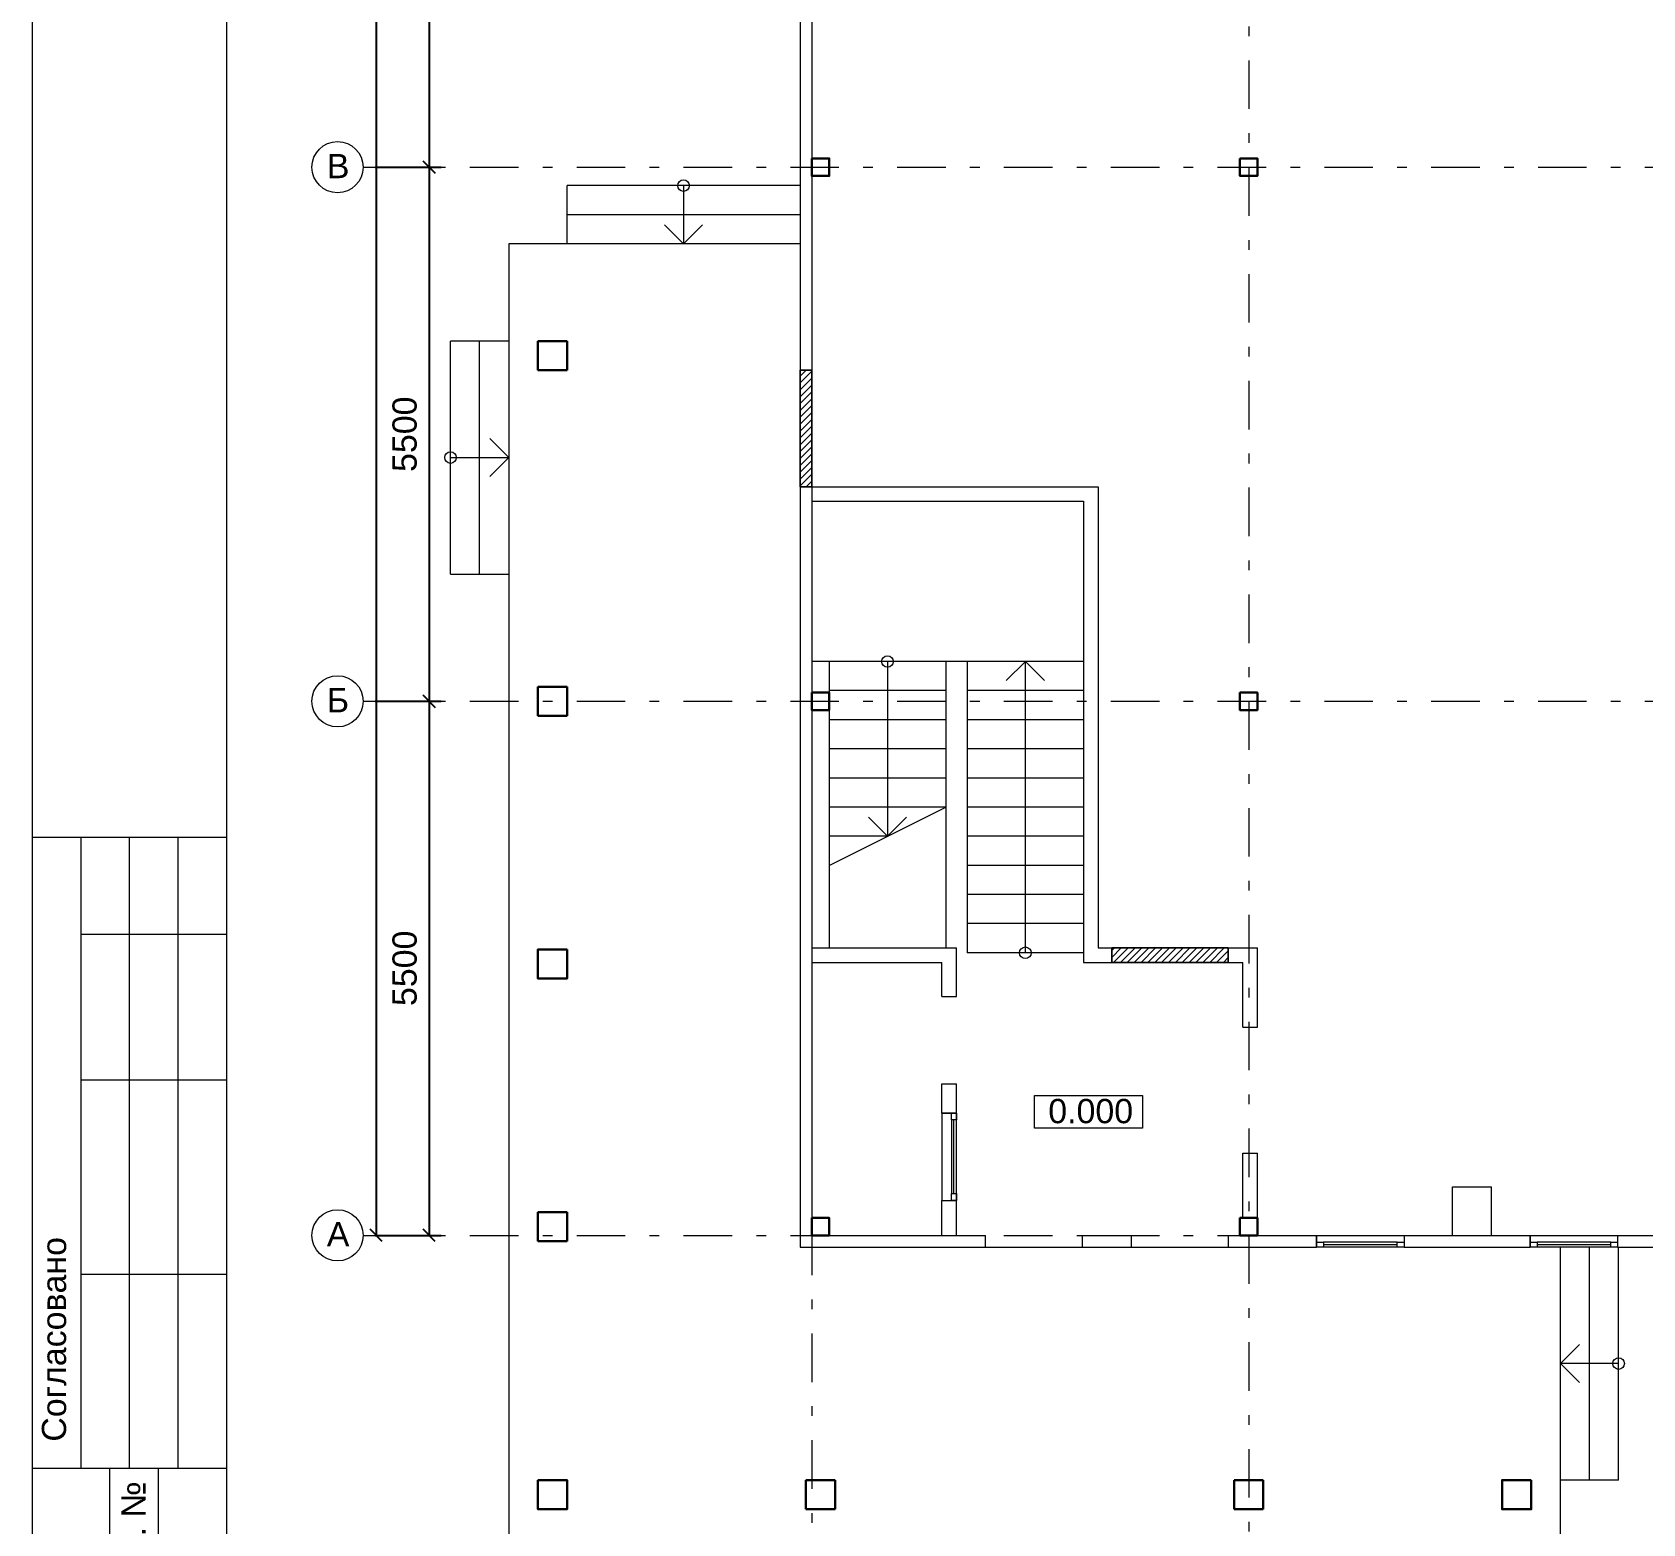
# Model space of a CAD drawing. Header units: metres. Extents: x 34 to 166, y -166 to -111.
# Drawn here: x 98.93 to 115.52, y -152.57 to -137.21 of the extents above; entities that cross this region are included whole.
import ezdxf
from ezdxf.enums import TextEntityAlignment as Align

# ---------------------------------------------------------------- set-up
doc = ezdxf.new("R2010")
doc.units = ezdxf.units.M
doc.header["$MEASUREMENT"] = 0
doc.linetypes.add('( Dashdot )', pattern=[1.001, 0.5, -0.25, 0.001, -0.25])
doc.styles.get("Standard").update_dxf_attribs({"font": 'times.ttf'})
doc.styles.add('Style-Arial', font='arial.ttf')
doc.dimstyles.get("Standard").update_dxf_attribs({"dimtxt": 0.18, "dimasz": 0.18, "dimexe": 0.18, "dimexo": 0.0625, "dimgap": 0.09, "dimtad": 0, "dimtih": 1, "dimtoh": 1, "dimdec": 4, "dimzin": 0, "dimdsep": 46, "dimtxsty": 'Standard', "dimcen": 0.09, "dimadec": 0, "dimazin": 0, "dimtfac": 1, "dimtdec": 4, "dimtofl": 0, "dimtmove": 0, "dimatfit": 3, "dimfxl": 1, "dimtolj": 1, "dimtzin": 0, "dimarcsym": 0})

# ---------------------------------------------------------------- blocks, each defined once
blk = doc.blocks.new('*U9')
at = {"color": 7, "linetype": 'Continuous', "lineweight": 13, "flags": 128}
for points in [[(0.025, 0.45), (0.025, 0.38), (-0.025, 0.38), (-0.025, 0.45), (0.025, 0.45)], [(0.025, -0.38), (0.025, -0.45), (-0.025, -0.45), (-0.025, -0.38), (0.025, -0.38)]]:
    blk.add_lwpolyline(points, close=True, dxfattribs=at)
at = {"color": 7, "linetype": 'Continuous', "lineweight": 0, "flags": 128}
blk.add_lwpolyline([(0, -0.38), (0, 0.38), (-0.025, 0.38), (-0.025, -0.38), (0, -0.38)], close=True, dxfattribs=at)
blk = doc.blocks.new('*U216')
at = {"color": 7, "linetype": 'Continuous', "lineweight": 13}
for p, q in [((-12.487, 20.002), (-12.487, -19.998)), ((-14.487, -4.998), (-12.487, -4.998)), ((-14.487, -4.998), (-14.487, -11.498)), ((-13.987, -4.998), (-13.987, -11.498)), ((-13.487, -4.998), (-13.487, -11.498)), ((-12.987, -4.998), (-12.987, -11.498)), ((-13.987, -5.998), (-12.487, -5.998)), ((-13.987, -7.498), (-12.487, -7.498)), ((-13.987, -9.498), (-12.487, -9.498)), ((-14.487, -11.498), (-12.487, -11.498)), ((-13.687, -11.498), (-12.487, -11.498)), ((-13.187, -19.998), (-13.187, -11.498))]:
    blk.add_line(p, q, dxfattribs=at)
at = {"color": 7, "linetype": 'Continuous', "lineweight": 0, "flags": 128}
blk.add_lwpolyline([(14.513, 20.502), (-14.487, 20.502), (-14.487, -20.498), (14.513, -20.498), (14.513, 20.502)], close=True, dxfattribs=at)
at = {"color": 7, "linetype": 'Continuous', "lineweight": 13, "flags": 128}
blk.add_lwpolyline([(-12.487, -19.998), (-13.687, -19.998), (-13.687, -11.498)], dxfattribs=at)
at = {"color": 7, "linetype": 'Continuous', "lineweight": 0, "style": 'Style-Arial'}
for s, p in [('Согласовано', (-14.263, -10.171)), ('Взам. инв. №', (-13.444, -12.714))]:
    blk.add_text(s, height=0.25002, rotation=90, dxfattribs=at).set_placement(p, align=Align.MIDDLE_CENTER)
blk = doc.blocks.new('_Oblique')
at = {"color": 0, "linetype": 'ByBlock', "lineweight": -2}
blk.add_line((0.5, 0.5), (-0.5, -0.5), dxfattribs=at)
blk = doc.blocks.new('*D1091')
at = {"color": 0, "linetype": 'Continuous', "lineweight": -2, "transparency": 16777216}
for p, q in [((102.462, -122.096), (102.597, -122.096)), ((102.472, -122.096), (102.472, -149.596)), ((102.462, -149.596), (102.597, -149.596))]:
    blk.add_line(p, q, dxfattribs=at)
at = {"layer": 'Defpoints', "color": 0, "linetype": 'Continuous', "lineweight": 30, "transparency": 16777216}
for p in [(102.337, -122.096), (102.337, -149.596), (102.472, -149.596)]:
    blk.add_point(p, dxfattribs=at)
at = {"color": 0, "linetype": 'Continuous', "lineweight": -2, "transparency": 16777216, "xscale": 0.125, "yscale": 0.125, "zscale": 0.125}
for p, rotation in [((102.472, -122.096), 90), ((102.472, -149.596), 270)]:
    blk.add_blockref('_Oblique', p, dxfattribs=dict(at, rotation=rotation))
at = {"color": 0, "linetype": 'Continuous', "lineweight": 0, "transparency": 16777216, "insert": (102.219, -135.846), "char_height": 0.25, "attachment_point": 5, "rotation": 90, "style": 'Style-Arial'}
blk.add_mtext('\\A1;27500', dxfattribs=at)
blk = doc.blocks.new('*D1093')
at = {"color": 0, "linetype": 'Continuous', "lineweight": -2, "transparency": 16777216}
for p, q in [((102.462, -133.096), (103.142, -133.096)), ((103.017, -133.096), (103.017, -138.596)), ((102.462, -138.596), (103.142, -138.596))]:
    blk.add_line(p, q, dxfattribs=at)
at = {"layer": 'Defpoints', "color": 0, "linetype": 'Continuous', "lineweight": 30, "transparency": 16777216}
for p in [(102.337, -133.096), (102.337, -138.596), (103.017, -138.596)]:
    blk.add_point(p, dxfattribs=at)
at = {"color": 0, "linetype": 'Continuous', "lineweight": -2, "transparency": 16777216, "xscale": 0.125, "yscale": 0.125, "zscale": 0.125}
for p, rotation in [((103.017, -133.096), 90), ((103.017, -138.596), 270)]:
    blk.add_blockref('_Oblique', p, dxfattribs=dict(at, rotation=rotation))
at = {"color": 0, "linetype": 'Continuous', "lineweight": 0, "transparency": 16777216, "insert": (102.765, -135.846), "char_height": 0.25, "attachment_point": 5, "rotation": 90, "style": 'Style-Arial'}
blk.add_mtext('\\A1;5500', dxfattribs=at)
blk = doc.blocks.new('*D1094')
at = {"color": 0, "linetype": 'Continuous', "lineweight": -2, "transparency": 16777216}
for p, q in [((102.462, -138.596), (103.142, -138.596)), ((103.017, -138.596), (103.017, -144.096)), ((102.462, -144.096), (103.142, -144.096))]:
    blk.add_line(p, q, dxfattribs=at)
at = {"layer": 'Defpoints', "color": 0, "linetype": 'Continuous', "lineweight": 30, "transparency": 16777216}
for p in [(102.337, -138.596), (102.337, -144.096), (103.017, -144.096)]:
    blk.add_point(p, dxfattribs=at)
at = {"color": 0, "linetype": 'Continuous', "lineweight": -2, "transparency": 16777216, "xscale": 0.125, "yscale": 0.125, "zscale": 0.125}
for p, rotation in [((103.017, -138.596), 90), ((103.017, -144.096), 270)]:
    blk.add_blockref('_Oblique', p, dxfattribs=dict(at, rotation=rotation))
at = {"color": 0, "linetype": 'Continuous', "lineweight": 0, "transparency": 16777216, "insert": (102.765, -141.346), "char_height": 0.25, "attachment_point": 5, "rotation": 90, "style": 'Style-Arial'}
blk.add_mtext('\\A1;5500', dxfattribs=at)
blk = doc.blocks.new('*D1095')
at = {"color": 0, "linetype": 'Continuous', "lineweight": -2, "transparency": 16777216}
for p, q in [((102.462, -144.096), (103.142, -144.096)), ((103.017, -144.096), (103.017, -149.596)), ((102.462, -149.596), (103.142, -149.596))]:
    blk.add_line(p, q, dxfattribs=at)
at = {"layer": 'Defpoints', "color": 0, "linetype": 'Continuous', "lineweight": 30, "transparency": 16777216}
for p in [(102.337, -144.096), (102.337, -149.596), (103.017, -149.596)]:
    blk.add_point(p, dxfattribs=at)
at = {"color": 0, "linetype": 'Continuous', "lineweight": -2, "transparency": 16777216, "xscale": 0.125, "yscale": 0.125, "zscale": 0.125}
for p, rotation in [((103.017, -144.096), 90), ((103.017, -149.596), 270)]:
    blk.add_blockref('_Oblique', p, dxfattribs=dict(at, rotation=rotation))
at = {"color": 0, "linetype": 'Continuous', "lineweight": 0, "transparency": 16777216, "insert": (102.765, -146.846), "char_height": 0.25, "attachment_point": 5, "rotation": 90, "style": 'Style-Arial'}
blk.add_mtext('\\A1;5500', dxfattribs=at)

msp = doc.modelspace()

# ---------------------------------------------------------------- hatches: boundary and pattern name
at = {"linetype": 'Continuous', "lineweight": 0}
h = msp.add_hatch(dxfattribs=at)
h.set_pattern_fill('HATCH', color=5, style=0, pattern_type=2)
h.set_pattern_definition([(45, (106.918747, -141.30157), (-0.0353553, 0.0353553), [])])
h.paths.add_polyline_path([(106.83666554, -141.88613779), (106.95666554, -141.88613779), (106.95666554, -140.68613779), (106.83666554, -140.68613779)])
h = msp.add_hatch(dxfattribs=at)
h.set_pattern_fill('HATCH', color=5, style=0, pattern_type=2)
h.set_pattern_definition([(45, (110.627305, -146.648535), (-0.0353553, 0.0353553), [])])
h.paths.add_polyline_path([(111.24666554, -146.78613779), (111.24666554, -146.63613779), (110.04666554, -146.63613779), (110.04666554, -146.78613779)])

# ---------------------------------------------------------------- linework, layer by layer
at = {"color": 1, "linetype": '( Dashdot )', "lineweight": 0}
for p, q in [((106.95666554, -122.00613779), (106.95666554, -154.21613779)), ((111.45666554, -122.09613779), (111.45666554, -154.21613779)), ((102.33666554, -138.59613779), (124.95666554, -138.59613779)), ((102.33666554, -144.09613779), (124.95666554, -144.09613779)), ((102.33666554, -149.59613779), (124.95666554, -149.59613779))]:
    msp.add_line(p, q, dxfattribs=at)
at = {"color": 7, "linetype": 'Continuous', "lineweight": 13}
for p, q in [((106.83666554, -134.98613779), (106.83666554, -140.68613779)), ((106.95666554, -134.98613779), (106.95666554, -140.68613779)), ((104.43666554, -139.38613779), (104.43666554, -138.78613779)), ((106.83666554, -138.78613779), (104.43666554, -138.78613779)), ((103.83666554, -139.38613779), (103.83666554, -152.71613779)), ((106.83666554, -139.38613779), (103.83666554, -139.38613779)), ((103.83666554, -140.38613779), (103.23666554, -140.38613779)), ((103.23666554, -142.78613779), (103.23666554, -140.38613779)), ((106.95666554, -140.68613779), (106.83666554, -140.68613779)), ((106.95666554, -141.88613779), (106.83666554, -141.88613779)), ((106.83666554, -141.88613779), (106.83666554, -149.71613779)), ((106.95666554, -141.88613779), (109.90666554, -141.88613779)), ((106.95666554, -141.88613779), (106.95666554, -149.59613779)), ((109.90666554, -141.88613779), (109.90666554, -146.63613779)), ((106.95666554, -142.03613779), (109.75666554, -142.03613779)), ((109.75666554, -142.03613779), (109.75666554, -146.78613779)), ((103.23666554, -142.78613779), (103.83666554, -142.78613779)), ((109.75666554, -143.68613779), (106.95666554, -143.68613779)), ((107.13666554, -143.68613779), (107.13666554, -146.63613779)), ((108.33666554, -143.68613779), (108.33666554, -146.63613779)), ((108.55666554, -143.68613779), (108.55666554, -146.68613779)), ((106.95666554, -146.63613779), (108.44666554, -146.63613779)), ((106.95666554, -146.78613779), (108.29666554, -146.78613779)), ((108.29666554, -147.13613779), (108.29666554, -146.78613779)), ((108.44666554, -147.13613779), (108.44666554, -146.63613779)), ((109.75666554, -146.68613779), (108.55666554, -146.68613779)), ((109.75666554, -146.78613779), (110.04666554, -146.78613779)), ((109.90666554, -146.63613779), (110.04666554, -146.63613779)), ((110.04666554, -146.78613779), (110.04666554, -146.63613779)), ((111.24666554, -146.78613779), (111.24666554, -146.63613779)), ((111.24666554, -146.63613779), (111.54666554, -146.63613779)), ((111.24666554, -146.78613779), (111.39666554, -146.78613779)), ((111.39666554, -147.45113779), (111.39666554, -146.78613779)), ((111.54666554, -147.45113779), (111.54666554, -146.63613779)), ((108.29666554, -147.13613779), (108.44666554, -147.13613779)), ((111.39666554, -147.45113779), (111.54666554, -147.45113779)), ((108.29666554, -148.03613779), (108.44666554, -148.03613779)), ((108.29666554, -148.33613779), (108.29666554, -148.03613779)), ((108.44666554, -148.33613779), (108.44666554, -148.03613779)), ((108.29666554, -148.33613779), (108.44666554, -148.33613779)), ((111.39666554, -149.41613779), (111.39666554, -148.75113779)), ((111.39666554, -148.75113779), (111.54666554, -148.75113779)), ((111.54666554, -149.41613779), (111.54666554, -148.75113779)), ((113.55666554, -149.59613779), (113.55666554, -149.09613779)), ((113.55666554, -149.09613779), (113.95666554, -149.09613779)), ((113.95666554, -149.59613779), (113.95666554, -149.09613779)), ((108.29666554, -149.59613779), (108.29666554, -149.23613779)), ((108.29666554, -149.23613779), (108.44666554, -149.23613779)), ((108.44666554, -149.59613779), (108.44666554, -149.23613779)), ((106.95666554, -149.59613779), (108.74666554, -149.59613779)), ((108.74666554, -149.71613779), (108.74666554, -149.59613779)), ((109.74666554, -149.71613779), (109.74666554, -149.59613779)), ((109.74666554, -149.59613779), (110.24666554, -149.59613779)), ((110.24666554, -149.59613779), (110.24666554, -149.71613779)), ((111.24666554, -149.59613779), (111.24666554, -149.71613779)), ((111.24666554, -149.59613779), (112.15666554, -149.59613779)), ((112.15666554, -149.59613779), (112.15666554, -149.71613779)), ((113.05666554, -149.59613779), (113.05666554, -149.71613779)), ((113.05666554, -149.59613779), (114.35666554, -149.59613779)), ((114.35666554, -149.59613779), (114.35666554, -149.71613779)), ((115.25666554, -149.59613779), (115.25666554, -149.71613779)), ((115.25666554, -149.59613779), (116.65666554, -149.59613779)), ((106.83666554, -149.71613779), (108.74666554, -149.71613779)), ((109.74666554, -149.71613779), (110.24666554, -149.71613779)), ((111.24666554, -149.71613779), (112.15666554, -149.71613779)), ((113.05666554, -149.71613779), (114.35666554, -149.71613779)), ((114.66666554, -152.71613779), (114.66666554, -149.71613779)), ((115.25666554, -149.71613779), (116.65666554, -149.71613779)), ((115.26666554, -152.11613779), (115.26666554, -149.71613779)), ((115.26666554, -152.11613779), (114.66666554, -152.11613779))]:
    msp.add_line(p, q, dxfattribs=at)
at = {"color": 7, "linetype": 'Continuous', "lineweight": 0}
for p, q in [((105.63666554, -138.78613779), (105.63666554, -139.38613779)), ((106.83666554, -139.08613779), (104.43666554, -139.08613779)), ((105.44055839, -139.19003063), (105.63666554, -139.38613779)), ((105.8327727, -139.19003063), (105.63666554, -139.38613779)), ((103.53666554, -142.78613779), (103.53666554, -140.38613779)), ((103.64055839, -141.39003063), (103.83666554, -141.58613779)), ((103.23666554, -141.58613779), (103.83666554, -141.58613779)), ((103.64055839, -141.78224494), (103.83666554, -141.58613779)), ((107.73666554, -143.68613779), (107.73666554, -145.48613779)), ((108.96055839, -143.88224494), (109.15666554, -143.68613779)), ((109.15666554, -146.68613779), (109.15666554, -143.68613779)), ((109.3527727, -143.88224494), (109.15666554, -143.68613779)), ((108.33666554, -143.98613779), (107.13666554, -143.98613779)), ((109.75666554, -143.98613779), (108.55666554, -143.98613779)), ((108.33666554, -144.28613779), (107.13666554, -144.28613779)), ((109.75666554, -144.28613779), (108.55666554, -144.28613779)), ((108.33666554, -144.58613779), (107.13666554, -144.58613779)), ((109.75666554, -144.58613779), (108.55666554, -144.58613779)), ((108.33666554, -144.88613779), (107.13666554, -144.88613779)), ((109.75666554, -144.88613779), (108.55666554, -144.88613779)), ((108.33666554, -145.18613779), (107.13666554, -145.18613779)), ((107.13666554, -145.78613779), (108.33666554, -145.18613779)), ((107.54055839, -145.29003063), (107.73666554, -145.48613779)), ((107.9327727, -145.29003063), (107.73666554, -145.48613779)), ((109.75666554, -145.18613779), (108.55666554, -145.18613779)), ((107.73666554, -145.48613779), (107.13666554, -145.48613779)), ((109.75666554, -145.48613779), (108.55666554, -145.48613779)), ((109.75666554, -145.78613779), (108.55666554, -145.78613779)), ((109.75666554, -146.08613779), (108.55666554, -146.08613779)), ((109.75666554, -146.38613779), (108.55666554, -146.38613779)), ((108.74666554, -149.71613779), (109.74666554, -149.71613779)), ((110.24666554, -149.71613779), (111.24666554, -149.71613779)), ((114.96666554, -152.11613779), (114.96666554, -149.71613779)), ((114.8627727, -150.72003063), (114.66666554, -150.91613779)), ((115.26666554, -150.91613779), (114.66666554, -150.91613779)), ((114.8627727, -151.11224494), (114.66666554, -150.91613779))]:
    msp.add_line(p, q, dxfattribs=at)
at = {"color": 7, "linetype": 'Continuous', "lineweight": 30}
for p, q in [((104.13666554, -140.38613779), (104.13666554, -140.68613779)), ((104.43666554, -140.38613779), (104.13666554, -140.38613779)), ((104.43666554, -140.38613779), (104.43666554, -140.68613779)), ((104.43666554, -140.68613779), (104.13666554, -140.68613779)), ((104.13666554, -143.94613779), (104.13666554, -144.24613779)), ((104.43666554, -143.94613779), (104.13666554, -143.94613779)), ((104.43666554, -143.94613779), (104.43666554, -144.24613779)), ((104.43666554, -144.24613779), (104.13666554, -144.24613779)), ((104.13666554, -149.35613779), (104.13666554, -149.65613779)), ((104.43666554, -149.35613779), (104.13666554, -149.35613779)), ((104.43666554, -149.35613779), (104.43666554, -149.65613779)), ((104.43666554, -149.65613779), (104.13666554, -149.65613779)), ((106.89666554, -152.11613779), (107.19666554, -152.11613779)), ((106.89666554, -152.11613779), (106.89666554, -152.41613779)), ((107.19666554, -152.11613779), (107.19666554, -152.41613779)), ((111.30666554, -152.11613779), (111.60666554, -152.11613779)), ((111.30666554, -152.11613779), (111.30666554, -152.41613779)), ((111.60666554, -152.11613779), (111.60666554, -152.41613779)), ((106.89666554, -152.41613779), (107.19666554, -152.41613779)), ((111.30666554, -152.41613779), (111.60666554, -152.41613779))]:
    msp.add_line(p, q, dxfattribs=at)
at = {"lineweight": 30, "flags": 128}
for points in [[(106.95666554, -138.50613779), (107.13666554, -138.50613779), (107.13666554, -138.68613779), (106.95666554, -138.68613779), (106.95666554, -138.50613779)], [(111.36666554, -138.50613779), (111.54666554, -138.50613779), (111.54666554, -138.68613779), (111.36666554, -138.68613779), (111.36666554, -138.50613779)], [(106.95666554, -144.00613779), (107.13666554, -144.00613779), (107.13666554, -144.18613779), (106.95666554, -144.18613779), (106.95666554, -144.00613779)], [(111.36666554, -144.00613779), (111.54666554, -144.00613779), (111.54666554, -144.18613779), (111.36666554, -144.18613779), (111.36666554, -144.00613779)], [(106.95666554, -149.41613779), (107.13666554, -149.41613779), (107.13666554, -149.59613779), (106.95666554, -149.59613779), (106.95666554, -149.41613779)], [(111.36666554, -149.41613779), (111.54666554, -149.41613779), (111.54666554, -149.59613779), (111.36666554, -149.59613779), (111.36666554, -149.41613779)]]:
    msp.add_lwpolyline(points, close=True, dxfattribs=at)
at = {"color": 5, "linetype": 'Continuous', "lineweight": 13, "flags": 128}
for points in [[(106.83666554, -140.68613779), (106.95666554, -140.68613779), (106.95666554, -141.88613779), (106.83666554, -141.88613779), (106.83666554, -140.68613779)], [(110.04666554, -146.63613779), (111.24666554, -146.63613779), (111.24666554, -146.78613779), (110.04666554, -146.78613779), (110.04666554, -146.63613779)]]:
    msp.add_lwpolyline(points, close=True, dxfattribs=at)
at = {"color": 5, "linetype": 'Continuous', "lineweight": 0, "flags": 128}
for points in [[(106.83666554, -141.88613779), (106.95666554, -141.88613779), (106.95666554, -140.68613779), (106.83666554, -140.68613779), (106.83666554, -141.88613779)], [(111.24666554, -146.78613779), (111.24666554, -146.63613779), (110.04666554, -146.63613779), (110.04666554, -146.78613779), (111.24666554, -146.78613779)]]:
    msp.add_lwpolyline(points, close=True, dxfattribs=at)
at = {"color": 7, "linetype": 'Continuous', "lineweight": 30, "flags": 128}
for points in [[(104.43666554, -146.65113779), (104.13666554, -146.65113779), (104.13666554, -146.95113779), (104.43666554, -146.95113779), (104.43666554, -146.65113779)], [(104.13666554, -152.11613779), (104.43666554, -152.11613779), (104.43666554, -152.41613779), (104.13666554, -152.41613779), (104.13666554, -152.11613779)], [(114.36666554, -152.11613779), (114.06666554, -152.11613779), (114.06666554, -152.41613779), (114.36666554, -152.41613779), (114.36666554, -152.11613779)]]:
    msp.add_lwpolyline(points, close=True, dxfattribs=at)
at = {"color": 7, "linetype": 'Continuous', "lineweight": 13, "flags": 128}
msp.add_lwpolyline([(109.25251254, -148.15479613), (110.36316673, -148.15479613), (110.36316673, -148.4904067), (109.25251254, -148.4904067), (109.25251254, -148.15479613)], close=True, dxfattribs=at)
at = {"color": 7, "linetype": 'Continuous', "lineweight": 0, "flags": 128}
for points in [[(108.29666554, -148.33613779), (108.29666554, -149.23613779), (108.44666554, -149.23613779), (108.44666554, -148.33613779), (108.29666554, -148.33613779)], [(113.05666554, -149.59613779), (113.05666554, -149.71613779), (112.15666554, -149.71613779), (112.15666554, -149.59613779), (113.05666554, -149.59613779)], [(115.25666554, -149.59613779), (115.25666554, -149.71613779), (114.35666554, -149.71613779), (114.35666554, -149.59613779), (115.25666554, -149.59613779)]]:
    msp.add_lwpolyline(points, close=True, dxfattribs=at)
at = {"color": 7, "linetype": 'Continuous', "lineweight": 13}
for centre in [(102.0733101, -138.59613779), (102.0733101, -144.09613779), (102.0733101, -149.59613779)]:
    msp.add_circle(centre, 0.26335544, dxfattribs=at)
at = {"color": 7, "linetype": 'Continuous', "lineweight": 0}
for centre in [(105.63666554, -138.78613779), (103.23666554, -141.58613779), (107.73666554, -143.68613779), (109.15666554, -146.68613779), (115.26666554, -150.91613779)]:
    msp.add_circle(centre, 0.05969578, dxfattribs=at)

# ---------------------------------------------------------------- block references
at = {"color": 7, "linetype": 'Continuous', "lineweight": 13}
for name, p in [('*U216', (113.41589045, -140.49590205)), ('*U9', (108.42170236, -148.78609694))]:
    msp.add_blockref(name, p, dxfattribs=at)
at = {"color": 7, "linetype": 'Continuous', "lineweight": 13, "rotation": 270}
for p in [(112.60670639, -149.6911746), (114.80670639, -149.6911746)]:
    msp.add_blockref('*U9', p, dxfattribs=at)

# ---------------------------------------------------------------- texts
at = {"color": 7, "linetype": 'Continuous', "lineweight": 30, "style": 'Style-Arial'}
for s, p in [('В', (101.96285468, -138.45942464)), ('Б', (101.96285468, -143.95942464)), ('А', (101.96285468, -149.45942464))]:
    msp.add_text(s, height=0.25, dxfattribs=at).set_placement(p, align=Align.TOP_LEFT)
at = {"color": 7, "linetype": 'Continuous', "lineweight": 13, "style": 'Style-Arial'}
msp.add_text('0.000', height=0.25, dxfattribs=at).set_placement((109.39270486, -148.19111024), align=Align.TOP_LEFT)

# ---------------------------------------------------------------- dimensions: what is measured, and where the dimension line sits
at = {"color": 5, "linetype": 'Continuous', "lineweight": 0}
for base, p1, p2, picture, middle in [((102.47200824, -149.59613779), (102.33666554, -122.09613779), (102.33666554, -149.59613779), '*D1091', (102.219365, -135.84613779)), ((103.01718731, -138.59613779), (102.33666554, -133.09613779), (102.33666554, -138.59613779), '*D1093', (102.76454407, -135.84613779)), ((103.01718731, -144.09613779), (102.33666554, -138.59613779), (102.33666554, -144.09613779), '*D1094', (102.76454407, -141.34613779)), ((103.01718731, -149.59613779), (102.33666554, -144.09613779), (102.33666554, -149.59613779), '*D1095', (102.76454407, -146.84613779))]:
    dim = msp.add_linear_dim(base=base, p1=p1, p2=p2, angle=270, dimstyle='Standard', override={"dimtxt": 0.25, "dimasz": 0.125, "dimexe": 0.125, "dimexo": 0.125, "dimgap": 0.125, "dimtad": 1, "dimtih": 0, "dimtoh": 0, "dimlfac": 1000, "dimzin": 11, "dimtxsty": 'Style-Arial', "dimblk": 'Oblique', "dimfrac": 2, "dimtzin": 11}, dxfattribs=at)
    dim.commit()
    dim.dimension.update_dxf_attribs({"geometry": picture, "text_midpoint": middle})

doc.saveas('drawing.dxf')
